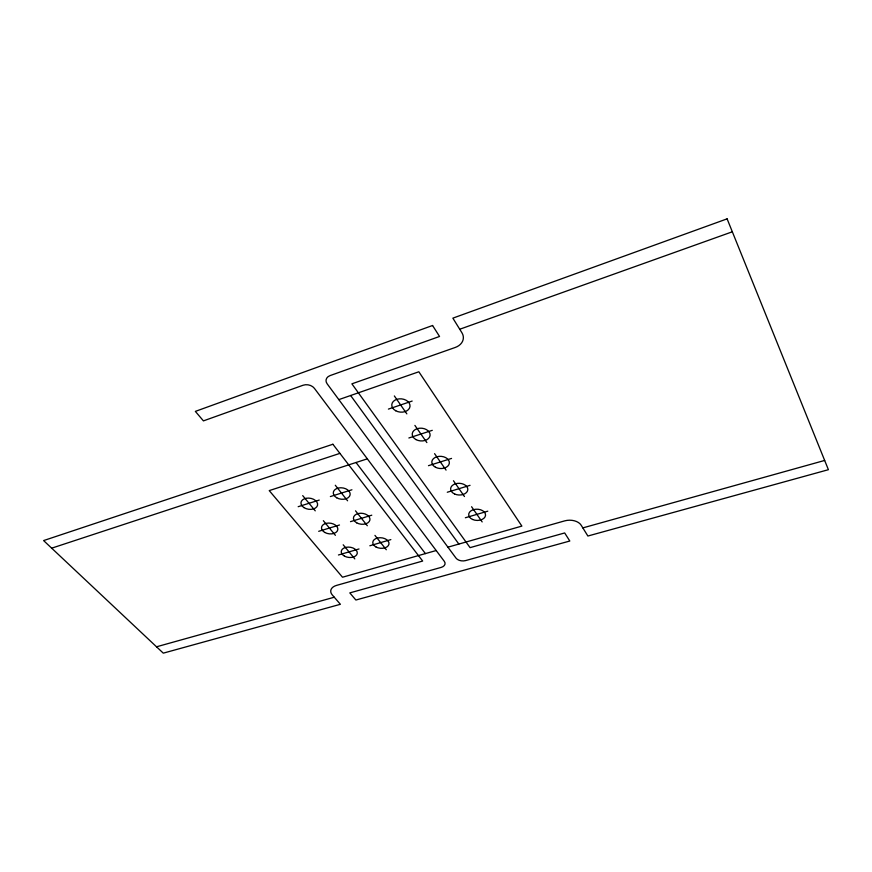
<?xml version="1.0" encoding="UTF-8"?>
<svg xmlns="http://www.w3.org/2000/svg" width="872" height="872" viewBox="0 0 872 872"><rect width="100%" height="100%" fill="white"/><g stroke="black" fill="none" stroke-linecap="round" stroke-linejoin="round"><path stroke-width="1.31" d="M459.74 329.245L732.338 231.789M338.827 399.616L418.843 371.777L521.87 526.099L447.925 547.18M388.411 409.099L412.162 401.055M51.677 548.172L339.895 453.375M408.87 437.984L432.272 430.343M367.341 458.836L269.23 490.609L342.511 577.231L436.185 550.526M298.18 506.697L319.239 500.07M330.379 496.56L351.928 489.781M428.479 465.681L451.554 458.421M318.705 531.31L339.502 524.999M350.5 521.652L371.777 515.188M447.292 492.244L470.041 485.333M338.445 554.984L358.992 548.968M369.848 545.774L390.852 539.615M465.354 517.761L487.786 511.177M156.524 646.795L334.27 597.222M582.834 527.898L824.661 460.449M302.715 495.623L315.25 510.85M323.349 520.693L335.404 535.332M343.197 544.804L354.795 558.887M335.295 485.257L347.579 500.79M355.514 510.818L367.319 525.74M374.949 535.386L386.307 549.742M356.038 462.498L425.416 553.6M350.631 395.507L458.857 544.063M394.351 395.943L406.843 413.862M414.898 425.416L426.866 442.584M434.583 453.658L446.061 470.117M453.462 480.745L464.471 496.539M471.589 506.741L482.162 521.914M432.567 325.496L195.35 411.388L203.427 420.882L303.107 385.239A8.251 5.995 10.3 0 1 314.367 388.302L444.339 561.383A7.216 4.6 3.7 0 1 441.09 567.432L349.803 592.895L355.874 600.023L569.808 541.022L564.674 532.956L465.659 560.576A7.281 4.676 2.8 0 1 456.012 558.113L327.12 383.778A8.328 6.115 9.1 0 1 330.096 375.592L439.543 336.461L432.567 325.496M727.106 218.85L452.862 318.149L461.942 332.799A14.453 11.096 2.9 0 1 455.249 347.459L351.885 383.833L470.073 547.638L564.631 520.889A12.644 8.262 -1.3 0 1 581.188 525.238L587.881 536.029L828.4 469.692L727.106 218.85M332.886 444.251L43.6 540.575L163.282 653.15L340.396 604.296L332.265 594.911A11.598 7.15 6.9 0 1 336.516 585.406L422.658 561.045L332.886 444.251M472.537 519.45A8.447 5.624 2.1 0 0 485.541 515.276A8.447 5.624 2.1 0 0 473.256 509.738A8.447 5.624 2.1 0 0 472.537 519.45M454.639 493.999A8.611 5.853 2.8 0 0 467.817 489.617A8.611 5.853 2.8 0 0 455.217 483.873A8.611 5.853 2.8 0 0 454.639 493.999M435.466 467.228A8.785 6.104 3.5 0 0 449.32 463.315A8.785 6.104 3.5 0 0 436.981 456.743A8.785 6.104 3.5 0 0 435.466 467.228M416.02 439.597A8.96 6.377 4.4 0 0 430.07 435.477A8.96 6.377 4.4 0 0 417.394 428.632A8.96 6.377 4.4 0 0 416.02 439.597M395.725 410.756A9.156 6.66 5.5 0 0 410.004 406.417A9.156 6.66 5.5 0 0 396.945 399.3A9.156 6.66 5.5 0 0 395.725 410.756M336.701 497.77A8.48 5.701 7.6 0 0 350.119 494.795A8.48 5.701 7.6 0 0 338.369 488.026A8.48 5.701 7.6 0 0 336.701 497.77M356.692 522.829A8.317 5.483 6.6 0 0 369.913 519.995A8.317 5.483 6.6 0 0 358.49 513.488A8.317 5.483 6.6 0 0 356.692 522.829M375.919 546.918A8.153 5.276 5.8 0 0 388.945 544.226A8.153 5.276 5.8 0 0 377.827 537.948A8.153 5.276 5.8 0 0 375.919 546.918M344.462 556.118A8.066 5.156 6.9 0 0 357.237 553.48A8.066 5.156 6.9 0 0 346.097 547.322A8.066 5.156 6.9 0 0 344.462 556.118M324.842 532.476A8.229 5.363 7.7 0 0 337.802 529.707A8.229 5.363 7.7 0 0 326.357 523.309A8.229 5.363 7.7 0 0 324.842 532.476M303.979 507.613A8.393 5.57 8.7 0 0 317.517 505.368A8.393 5.57 8.7 0 0 306.377 498.239A8.393 5.57 8.7 0 0 303.979 507.613"/></g></svg>
